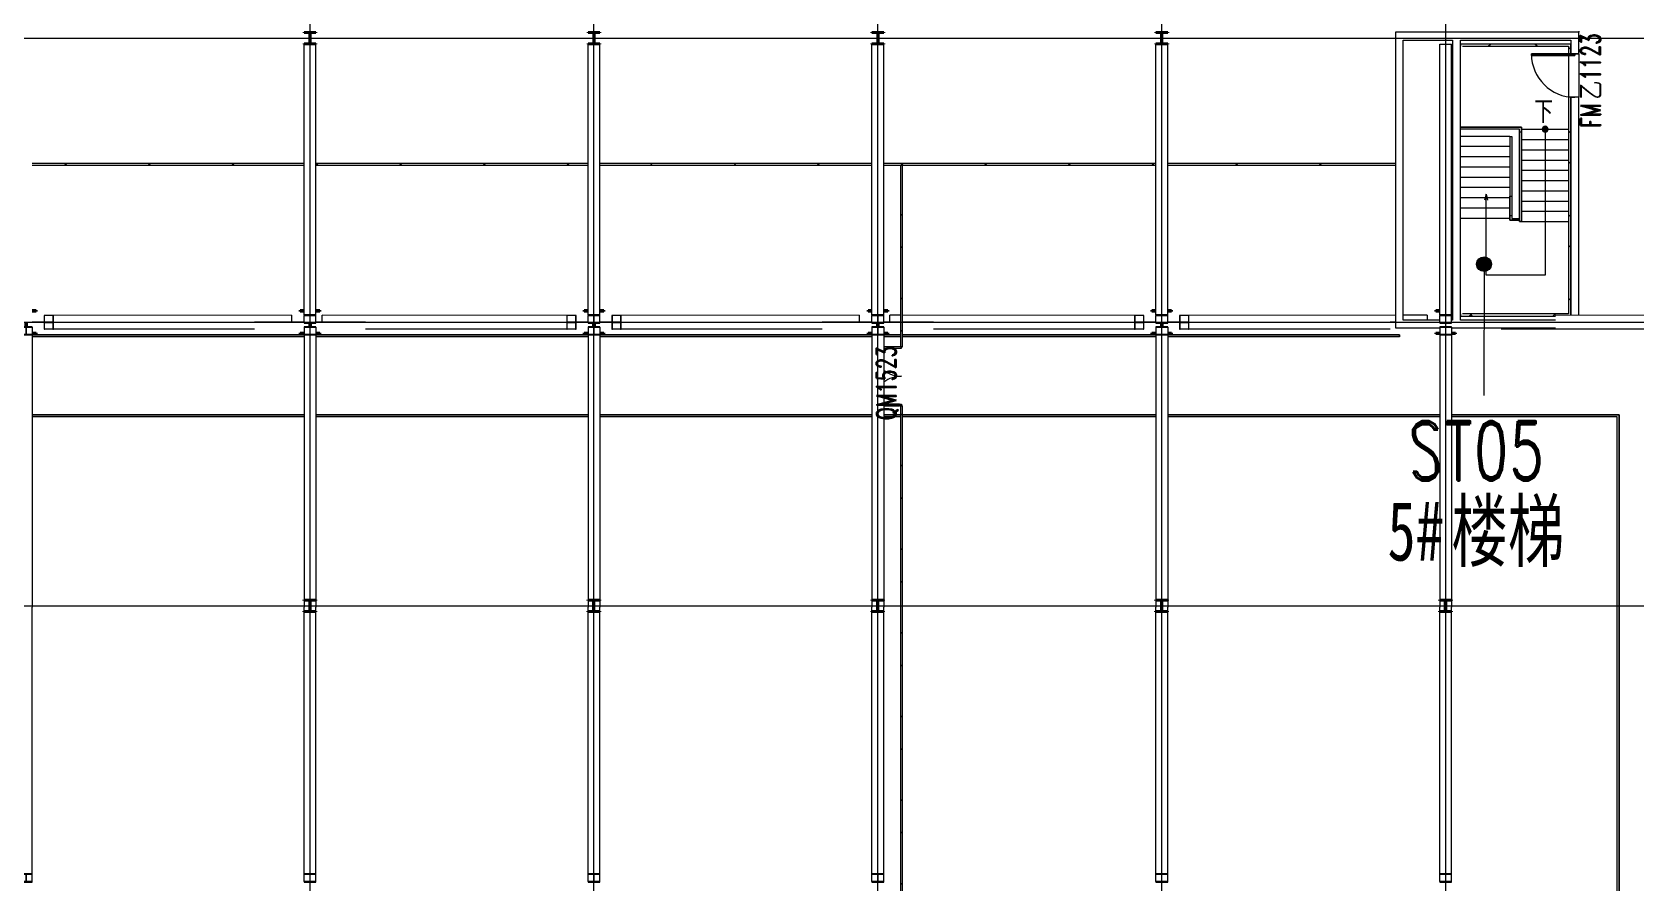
# Model space of a CAD drawing. Header units: millimetres. Extents: x -30000 to 430621, y -31706 to 192400.
# Drawn here: x 86550 to 127225, y 93773 to 115355 of the extents above; entities that cross this region are included whole.
import ezdxf

# ---------------------------------------------------------------- set-up
doc = ezdxf.new("R2010")
doc.units = ezdxf.units.MM
doc.linetypes.add('架空线', pattern=[3.97, 2.38, -1.59])
doc.linetypes.add('轴网线', pattern=[22.04, 18.38, -1.83, 0, -1.83])
doc.layers.get('0').update_dxf_attribs({"color": 8})
for name, color, linetype, lineweight in [('A-ANNO-NOTE', 8, 'Continuous', 5), ('A-AREA-IDEN', 8, 'Continuous', 9), ('A-DETL-GENF', 8, 'Continuous', 18), ('A-DOOR', 8, 'Continuous', 5), ('A-DOOR-IDEN', 8, 'Continuous', 9), ('A-DOOR-OPNG', 8, 'Continuous', 5), ('A-FLOR', 8, 'Continuous', 5), ('A-FLOR-HRAL', 8, 'Continuous', 5), ('A-WALL', 8, 'Continuous', 5), ('A-WALL-PATT', 8, 'Continuous', 9), ('S-BEAM', 8, 'Continuous', 5), ('S-COLS', 8, 'Continuous', 5), ('S-GRID', 8, 'Continuous', 9), ('S-STRS', 8, 'Continuous', 5)]:
    doc.layers.add(name, color=color, linetype=linetype, lineweight=lineweight)
doc.styles.add('RomanD', font='romand__.ttf', dxfattribs={"width": 0.7, "height": 1500})
doc.styles.add('RomanD_1', font='romand__.ttf', dxfattribs={"width": 0.7, "height": 500})
doc.styles.add('仿宋', font='simfang.ttf', dxfattribs={"width": 0.7, "height": 500})
doc.styles.add('仿宋_2', font='simfang.ttf', dxfattribs={"width": 0.7, "height": 1500})
doc.styles.add('微软雅黑', font='Microsoft YaHei.ttf', dxfattribs={"width": 0.7, "height": 500})
pattern_1 = [(45, (-4e-09, 0), (-1060.66, 1060.66), []), (135, (-4e-09, 0), (-1060.66, -1060.66), [])]

# ---------------------------------------------------------------- blocks, each defined once
blk = doc.blocks.new('钢_柱_热轧H - HW300X300-659262-LAY-4F-1_500-A')
at = {"layer": 'S-COLS', "lineweight": 15, "true_color": 0xdddddd}
h = blk.add_hatch(color=254, dxfattribs=at)
h.paths.add_polyline_path([(5, -122), (5, 122), (-5, 122), (-5, -122)], flags=0)
h.paths.add_polyline_path([(9, -131), (5, -122), (-5, -131), (5, -131)], flags=0)
h.paths.add_polyline_path([(-150, -150), (150, -150), (150, -135), (-150, -135), (-150, -150)], flags=0)
h.paths.add_polyline_path([(5, 122), (5, 131), (-5, 129)], flags=0)
h.paths.add_polyline_path([(9, 131), (18, 135), (150, 135), (150, 150), (-150, 150), (-150, 135), (5, 132)], flags=0)
at = {"layer": 'S-COLS', "color": 8, "lineweight": 35, "true_color": 0x777777}
for p, q in [((-150, 150), (150, 150)), ((-150, 135), (-150, 150)), ((-18, 135), (-150, 135)), ((-5, -122), (-5, 122)), ((5, 122), (5, -122)), ((150, 135), (18, 135)), ((150, 150), (150, 135)), ((-150, -135), (-18, -135)), ((-150, -150), (-150, -135)), ((150, -150), (-150, -150)), ((18, -135), (150, -135)), ((150, -135), (150, -150))]:
    blk.add_line(p, q, dxfattribs=at)
for centre, start, end in [((-18, 122), 360, 90), ((18, 122), 90, 180), ((-18, -122), 270, 360), ((18, -122), 180, 270)]:
    blk.add_arc(centre, 13, start, end, dxfattribs=at)
blk = doc.blocks.new('钢_柱_焊接H - H600X500X20X30-V21-LAY-4F-1_500-A')
at = {"layer": 'S-COLS', "lineweight": 15, "true_color": 0xdddddd}
h = blk.add_hatch(color=254, dxfattribs=at)
h.paths.add_polyline_path([(150, -300), (250, -300), (250, -270), (150, -270), (150, -288)], flags=0)
h.paths.add_polyline_path([(-150, -300), (-150, -270), (-250, -270), (-250, -300)], flags=0)
h.paths.add_polyline_path([(-10, -123), (10, -123), (5, -25), (-10, -25)], flags=0)
h.paths.add_polyline_path([(150, 270), (250, 270), (250, 300), (150, 300), (150, 288)], flags=0)
h.paths.add_polyline_path([(-150, 270), (-150, 300), (-250, 300), (-250, 270)], flags=0)
at = {"layer": 'S-COLS', "color": 8, "lineweight": 35, "true_color": 0x777777}
for p, q in [((-250, 300), (-150, 300)), ((-250, 270), (-250, 300)), ((-150, 270), (-250, 270)), ((150, 300), (250, 300)), ((250, 270), (150, 270)), ((250, 300), (250, 270)), ((-250, -270), (-150, -270)), ((-250, -300), (-250, -270)), ((-150, -300), (-250, -300)), ((-10, -123), (-10, -25)), ((10, -25), (10, -123)), ((150, -270), (250, -270)), ((250, -300), (150, -300)), ((250, -270), (250, -300))]:
    blk.add_line(p, q, dxfattribs=at)
blk = doc.blocks.new('钢_柱_焊接H - H600X500X20X30-V22-LAY-4F-1_500-A')
at = {"layer": 'S-COLS', "lineweight": 15, "true_color": 0xdddddd}
h = blk.add_hatch(color=254, dxfattribs=at)
h.paths.add_polyline_path([(150, -300), (250, -300), (250, -270), (150, -270), (150, -287)], flags=0)
h.paths.add_polyline_path([(-150, -300), (-150, -270), (-250, -270), (-250, -300)], flags=0)
h.paths.add_polyline_path([(-5, -123), (10, -123), (5, -25), (-10, -25), (-10, -123)], flags=0)
h.paths.add_polyline_path([(-150, 270), (-150, 300), (-250, 300), (-250, 270)], flags=0)
h.paths.add_polyline_path([(250, 270), (250, 300), (150, 300), (150, 270)], flags=0)
at = {"layer": 'S-COLS', "color": 8, "lineweight": 35, "true_color": 0x777777}
for p, q in [((-250, 300), (-150, 300)), ((-250, 270), (-250, 300)), ((-150, 270), (-250, 270)), ((150, 300), (250, 300)), ((250, 270), (150, 270)), ((250, 300), (250, 270)), ((-250, -270), (-150, -270)), ((-250, -300), (-250, -270)), ((-150, -300), (-250, -300)), ((-10, -123), (-10, -25)), ((10, -25), (10, -123)), ((150, -270), (250, -270)), ((250, -300), (150, -300)), ((250, -270), (250, -300))]:
    blk.add_line(p, q, dxfattribs=at)
blk = doc.blocks.new('钢_柱_焊接H - H600X500X20X30-V23-LAY-4F-1_500-A')
at = {"layer": 'S-COLS', "lineweight": 15, "true_color": 0xdddddd}
h = blk.add_hatch(color=254, dxfattribs=at)
h.paths.add_polyline_path([(150, -300), (250, -300), (250, -270), (150, -270), (150, -287)], flags=0)
h.paths.add_polyline_path([(-150, -300), (-150, -270), (-250, -270), (-250, -300)], flags=0)
h.paths.add_polyline_path([(5, -123), (10, -123), (5, -25), (-10, -25), (-5, -123)], flags=0)
h.paths.add_polyline_path([(250, 270), (250, 300), (150, 300), (150, 270)], flags=0)
h.paths.add_polyline_path([(-250, 270), (-150, 270), (-150, 300), (-250, 300)], flags=0)
at = {"layer": 'S-COLS', "color": 8, "lineweight": 35, "true_color": 0x777777}
for p, q in [((-250, 300), (-150, 300)), ((-250, 270), (-250, 300)), ((-150, 270), (-250, 270)), ((150, 300), (250, 300)), ((250, 270), (150, 270)), ((250, 300), (250, 270)), ((-250, -270), (-150, -270)), ((-250, -300), (-250, -270)), ((-150, -300), (-250, -300)), ((-10, -123), (-10, -25)), ((10, -25), (10, -123)), ((150, -270), (250, -270)), ((250, -300), (150, -300)), ((250, -270), (250, -300))]:
    blk.add_line(p, q, dxfattribs=at)
blk = doc.blocks.new('钢_柱_焊接H - H600X500X20X30-V24-LAY-4F-1_500-A')
at = {"layer": 'S-COLS', "lineweight": 15, "true_color": 0xdddddd}
h = blk.add_hatch(color=254, dxfattribs=at)
h.paths.add_polyline_path([(250, -300), (250, -270), (150, -270), (150, -300)], flags=0)
h.paths.add_polyline_path([(-150, -300), (-150, -270), (-250, -270), (-250, -300)], flags=0)
h.paths.add_polyline_path([(-10, -123), (10, -123), (5, -25), (-10, -25)], flags=0)
h.paths.add_polyline_path([(250, 270), (250, 300), (150, 300), (150, 270)], flags=0)
h.paths.add_polyline_path([(-250, 270), (-150, 270), (-150, 300), (-250, 300)], flags=0)
at = {"layer": 'S-COLS', "color": 8, "lineweight": 35, "true_color": 0x777777}
for p, q in [((-250, 300), (-150, 300)), ((-250, 270), (-250, 300)), ((-150, 270), (-250, 270)), ((150, 300), (250, 300)), ((250, 270), (150, 270)), ((250, 300), (250, 270)), ((-250, -270), (-150, -270)), ((-250, -300), (-250, -270)), ((-150, -300), (-250, -300)), ((-10, -123), (-10, -25)), ((10, -25), (10, -123)), ((150, -270), (250, -270)), ((250, -300), (150, -300)), ((250, -270), (250, -300))]:
    blk.add_line(p, q, dxfattribs=at)
blk = doc.blocks.new('钢_柱_焊接H - H600X500X20X30-V25-LAY-4F-1_500-A')
at = {"layer": 'S-COLS', "lineweight": 15, "true_color": 0xdddddd}
h = blk.add_hatch(color=254, dxfattribs=at)
h.paths.add_polyline_path([(250, -300), (250, -270), (150, -270), (150, -300)], flags=0)
h.paths.add_polyline_path([(-150, -300), (-150, -270), (-250, -270), (-250, -300)], flags=0)
h.paths.add_polyline_path([(10, -123), (5, -25), (-10, -25), (-5, -123), (5, -123)], flags=0)
h.paths.add_polyline_path([(-250, 270), (-150, 270), (-150, 300), (-250, 300)], flags=0)
h.paths.add_polyline_path([(150, 270), (250, 270), (250, 300), (150, 300), (150, 288)], flags=0)
at = {"layer": 'S-COLS', "color": 8, "lineweight": 35, "true_color": 0x777777}
for p, q in [((-250, 300), (-150, 300)), ((-250, 270), (-250, 300)), ((-150, 270), (-250, 270)), ((150, 300), (250, 300)), ((250, 270), (150, 270)), ((250, 300), (250, 270)), ((-250, -270), (-150, -270)), ((-250, -300), (-250, -270)), ((-150, -300), (-250, -300)), ((-10, -123), (-10, -25)), ((10, -25), (10, -123)), ((150, -270), (250, -270)), ((250, -300), (150, -300)), ((250, -270), (250, -300))]:
    blk.add_line(p, q, dxfattribs=at)
blk = doc.blocks.new('钢_柱_焊接H - H600X500X20X30-V26-LAY-4F-1_500-A')
at = {"layer": 'S-COLS', "lineweight": 15, "true_color": 0xdddddd}
h = blk.add_hatch(color=254, dxfattribs=at)
h.paths.add_polyline_path([(250, -300), (250, -270), (150, -270), (150, -300), (175, -300)], flags=0)
h.paths.add_polyline_path([(-150, -300), (-150, -270), (-250, -270), (-250, -300)], flags=0)
h.paths.add_polyline_path([(-150, 270), (-150, 300), (-250, 300), (-250, 270)], flags=0)
h.paths.add_polyline_path([(150, 270), (175, 270), (175, 300), (150, 300), (150, 287)], flags=0)
at = {"layer": 'S-COLS', "color": 8, "lineweight": 35, "true_color": 0x777777}
for p, q in [((-250, 300), (-150, 300)), ((-250, 270), (-250, 300)), ((-150, 270), (-250, 270)), ((150, 300), (175, 300)), ((175, 270), (150, 270)), ((-250, -270), (-150, -270)), ((-250, -300), (-250, -270)), ((-150, -300), (-250, -300)), ((150, -270), (250, -270)), ((250, -300), (150, -300)), ((250, -270), (250, -300))]:
    blk.add_line(p, q, dxfattribs=at)
blk = doc.blocks.new('钢_柱_热轧H - HW300X300-659271-LAY-4F-1_500-A')
at = {"layer": 'S-COLS', "lineweight": 15, "true_color": 0xdddddd}
h = blk.add_hatch(color=254, dxfattribs=at)
h.paths.add_polyline_path([(5, -122), (5, 122), (-5, 122), (-5, -122)], flags=0)
h.paths.add_polyline_path([(9, -131), (5, -122), (-5, -131), (5, -131)], flags=0)
h.paths.add_polyline_path([(-150, -150), (150, -150), (150, -135), (-150, -135)], flags=0)
h.paths.add_polyline_path([(5, 122), (5, 131), (-5, 129)], flags=0)
h.paths.add_polyline_path([(9, 131), (18, 135), (150, 135), (150, 150), (-150, 150), (-145, 135), (5, 132)], flags=0)
at = {"layer": 'S-COLS', "color": 8, "lineweight": 35, "true_color": 0x777777}
for p, q in [((-150, 150), (150, 150)), ((-150, 135), (-150, 150)), ((-18, 135), (-150, 135)), ((-5, -122), (-5, 122)), ((5, 122), (5, -122)), ((150, 135), (18, 135)), ((150, 150), (150, 135)), ((-150, -135), (-18, -135)), ((-150, -150), (-150, -135)), ((150, -150), (-150, -150)), ((18, -135), (150, -135)), ((150, -135), (150, -150))]:
    blk.add_line(p, q, dxfattribs=at)
for centre, start, end in [((-18, 122), 360, 90), ((18, 122), 90, 180), ((-18, -122), 270, 360), ((18, -122), 180, 270)]:
    blk.add_arc(centre, 13, start, end, dxfattribs=at)
blk = doc.blocks.new('钢_梁_焊接H - H300X300X10X15-V143-LAY-4F-1_500-A')
at = {"layer": 'S-BEAM', "color": 8, "lineweight": 15, "true_color": 0x777777}
for p, q in [((36150, 107877), (35850, 107877)), ((35850, 107877), (35850, 107867)), ((35850, 107867), (35995, 107867)), ((35850, 107867), (35850, 107683)), ((35995, 107867), (35995, 107683)), ((36005, 107683), (36005, 107867)), ((36005, 107867), (36150, 107867)), ((36150, 107867), (36150, 107877)), ((36150, 107867), (36150, 107683)), ((35995, 107683), (35850, 107683)), ((35850, 107683), (35850, 107673)), ((35850, 107673), (36150, 107673)), ((35850, 107673), (35850, 100949)), ((36150, 107683), (36005, 107683)), ((36150, 107673), (36150, 107683)), ((36150, 107673), (36150, 100770)), ((35850, 100935), (35850, 100770))]:
    blk.add_line(p, q, dxfattribs=at)
blk = doc.blocks.new('钢_梁_焊接H - H300X300X10X15-V144-LAY-4F-1_500-A')
at = {"layer": 'S-BEAM', "color": 8, "lineweight": 15, "true_color": 0x777777}
for p, q in [((35850, 100665), (35850, 100770)), ((35850, 94007), (35850, 100651)), ((36150, 94007), (36150, 100770)), ((36150, 94007), (35850, 94007)), ((35850, 94007), (35850, 93997)), ((35850, 93997), (35995, 93997)), ((35850, 93807), (35850, 93997)), ((35995, 93997), (35995, 93807)), ((36005, 93807), (36005, 93997)), ((36005, 93997), (36150, 93997)), ((36150, 93997), (36150, 94007)), ((36150, 93807), (36150, 93997)), ((35995, 93807), (35850, 93807)), ((35850, 93807), (35850, 93796)), ((35850, 93796), (36150, 93796)), ((36150, 93807), (36005, 93807)), ((36150, 93796), (36150, 93807))]:
    blk.add_line(p, q, dxfattribs=at)
blk = doc.blocks.new('钢_梁_焊接H - H300X300X10X15-658897-LAY-4F-1_500-A')
at = {"layer": 'S-BEAM', "color": 8, "lineweight": 15, "true_color": 0x777777}
for p, q in [((14250, 115049), (14550, 115049)), ((14250, 108179), (14250, 115049)), ((14550, 108179), (14550, 115049)), ((14550, 108179), (14250, 108179)), ((14250, 108179), (14250, 108169)), ((14250, 108169), (14395, 108169)), ((14250, 107986), (14250, 108169)), ((14395, 107986), (14250, 107986)), ((14250, 107986), (14250, 107975)), ((14250, 107975), (14550, 107975)), ((14395, 108169), (14395, 107986)), ((14405, 107986), (14405, 108169)), ((14405, 108169), (14550, 108169)), ((14550, 107986), (14405, 107986)), ((14550, 108169), (14550, 108179)), ((14550, 107986), (14550, 108169)), ((14550, 107975), (14550, 107986))]:
    blk.add_line(p, q, dxfattribs=at)
blk = doc.blocks.new('钢_梁_焊接H - H300X300X10X15-V186-LAY-4F-1_500-A')
at = {"layer": 'S-BEAM', "color": 8, "lineweight": 15, "true_color": 0x777777}
for p, q in [((93750, 107877), (93450, 107877)), ((93450, 107877), (93450, 107867)), ((93450, 107867), (93595, 107867)), ((93450, 107867), (93450, 107683)), ((93595, 107867), (93595, 107683)), ((93605, 107683), (93605, 107867)), ((93605, 107867), (93750, 107867)), ((93750, 107867), (93750, 107877)), ((93750, 107867), (93750, 107683)), ((93595, 107683), (93450, 107683)), ((93450, 107683), (93450, 107673)), ((93450, 107673), (93750, 107673)), ((93450, 107673), (93450, 100949)), ((93750, 107683), (93605, 107683)), ((93750, 107673), (93750, 107683)), ((93750, 107673), (93750, 100770)), ((93450, 100935), (93450, 100770))]:
    blk.add_line(p, q, dxfattribs=at)
blk = doc.blocks.new('钢_梁_焊接H - H300X300X10X15-V187-LAY-4F-1_500-A')
at = {"layer": 'S-BEAM', "color": 8, "lineweight": 15, "true_color": 0x777777}
for p, q in [((93450, 100665), (93450, 100770)), ((93450, 94007), (93450, 100651)), ((93750, 94007), (93750, 100770)), ((93750, 94007), (93450, 94007)), ((93450, 94007), (93450, 93997)), ((93450, 93997), (93595, 93997)), ((93450, 93807), (93450, 93997)), ((93595, 93997), (93595, 93807)), ((93605, 93807), (93605, 93997)), ((93605, 93997), (93750, 93997)), ((93750, 93997), (93750, 94007)), ((93750, 93807), (93750, 93997)), ((93595, 93807), (93450, 93807)), ((93450, 93807), (93450, 93796)), ((93450, 93796), (93750, 93796)), ((93750, 93807), (93605, 93807)), ((93750, 93796), (93750, 93807))]:
    blk.add_line(p, q, dxfattribs=at)
blk = doc.blocks.new('钢_梁_焊接H - H300X300X10X15-V195-LAY-4F-1_500-A')
at = {"layer": 'S-BEAM', "color": 8, "lineweight": 15, "true_color": 0x777777}
for p, q in [((100950, 107877), (100650, 107877)), ((100650, 107877), (100650, 107867)), ((100650, 107867), (100795, 107867)), ((100650, 107867), (100650, 107683)), ((100795, 107867), (100795, 107683)), ((100805, 107683), (100805, 107867)), ((100805, 107867), (100950, 107867)), ((100950, 107867), (100950, 107877)), ((100950, 107867), (100950, 107683)), ((100795, 107683), (100650, 107683)), ((100650, 107683), (100650, 107673)), ((100650, 107673), (100950, 107673)), ((100650, 107673), (100650, 100949)), ((100950, 107683), (100805, 107683)), ((100950, 107673), (100950, 107683)), ((100950, 107673), (100950, 100770)), ((100650, 100935), (100650, 100770))]:
    blk.add_line(p, q, dxfattribs=at)
blk = doc.blocks.new('钢_梁_焊接H - H300X300X10X15-V196-LAY-4F-1_500-A')
at = {"layer": 'S-BEAM', "color": 8, "lineweight": 15, "true_color": 0x777777}
for p, q in [((100650, 100665), (100650, 100770)), ((100650, 94007), (100650, 100651)), ((100950, 94007), (100950, 100770)), ((100950, 94007), (100650, 94007)), ((100650, 94007), (100650, 93997)), ((100650, 93997), (100795, 93997)), ((100650, 93807), (100650, 93997)), ((100795, 93997), (100795, 93807)), ((100805, 93807), (100805, 93997)), ((100805, 93997), (100950, 93997)), ((100950, 93997), (100950, 94007)), ((100950, 93807), (100950, 93997)), ((100795, 93807), (100650, 93807)), ((100650, 93807), (100650, 93796)), ((100650, 93796), (100950, 93796)), ((100950, 93807), (100805, 93807)), ((100950, 93796), (100950, 93807))]:
    blk.add_line(p, q, dxfattribs=at)
blk = doc.blocks.new('钢_梁_焊接H - H300X300X10X15-V204-LAY-4F-1_500-A')
at = {"layer": 'S-BEAM', "color": 8, "lineweight": 15, "true_color": 0x777777}
for p, q in [((108150, 107877), (107850, 107877)), ((107850, 107877), (107850, 107867)), ((107850, 107867), (107995, 107867)), ((107850, 107867), (107850, 107683)), ((107995, 107867), (107995, 107683)), ((108005, 107683), (108005, 107867)), ((108005, 107867), (108150, 107867)), ((108150, 107867), (108150, 107877)), ((108150, 107867), (108150, 107683)), ((107995, 107683), (107850, 107683)), ((107850, 107683), (107850, 107673)), ((107850, 107673), (108150, 107673)), ((107850, 107673), (107850, 100949)), ((108150, 107683), (108005, 107683)), ((108150, 107673), (108150, 107683)), ((108150, 107673), (108150, 100770)), ((107850, 100935), (107850, 100770))]:
    blk.add_line(p, q, dxfattribs=at)
blk = doc.blocks.new('钢_梁_焊接H - H300X300X10X15-V205-LAY-4F-1_500-A')
at = {"layer": 'S-BEAM', "color": 8, "lineweight": 15, "true_color": 0x777777}
for p, q in [((107850, 100665), (107850, 100770)), ((107850, 94007), (107850, 100651)), ((108150, 94007), (108150, 100770)), ((108150, 94007), (107850, 94007)), ((107850, 94007), (107850, 93997)), ((107850, 93997), (107995, 93997)), ((107850, 93807), (107850, 93997)), ((107995, 93997), (107995, 93807)), ((108005, 93807), (108005, 93997)), ((108005, 93997), (108150, 93997)), ((108150, 93997), (108150, 94007)), ((108150, 93807), (108150, 93997)), ((107995, 93807), (107850, 93807)), ((107850, 93807), (107850, 93796)), ((107850, 93796), (108150, 93796)), ((108150, 93807), (108005, 93807)), ((108150, 93796), (108150, 93807))]:
    blk.add_line(p, q, dxfattribs=at)
blk = doc.blocks.new('钢_梁_焊接H - H300X300X10X15-V213-LAY-4F-1_500-A')
at = {"layer": 'S-BEAM', "color": 8, "lineweight": 15, "true_color": 0x777777}
for p, q in [((115350, 107877), (115050, 107877)), ((115050, 107877), (115050, 107867)), ((115050, 107867), (115195, 107867)), ((115050, 107867), (115050, 107683)), ((115195, 107867), (115195, 107683)), ((115205, 107683), (115205, 107867)), ((115205, 107867), (115350, 107867)), ((115350, 107867), (115350, 107877)), ((115350, 107867), (115350, 107683)), ((115195, 107683), (115050, 107683)), ((115050, 107683), (115050, 107673)), ((115050, 107673), (115350, 107673)), ((115050, 107673), (115050, 100949)), ((115350, 107683), (115205, 107683)), ((115350, 107673), (115350, 107683)), ((115350, 107673), (115350, 100770)), ((115050, 100935), (115050, 100770))]:
    blk.add_line(p, q, dxfattribs=at)
blk = doc.blocks.new('钢_梁_焊接H - H300X300X10X15-V214-LAY-4F-1_500-A')
at = {"layer": 'S-BEAM', "color": 8, "lineweight": 15, "true_color": 0x777777}
for p, q in [((115050, 100665), (115050, 100770)), ((115050, 94007), (115050, 100651)), ((115350, 94007), (115350, 100770)), ((115350, 94007), (115050, 94007)), ((115050, 94007), (115050, 93997)), ((115050, 93997), (115195, 93997)), ((115050, 93807), (115050, 93997)), ((115195, 93997), (115195, 93807)), ((115205, 93807), (115205, 93997)), ((115205, 93997), (115350, 93997)), ((115350, 93997), (115350, 94007)), ((115350, 93807), (115350, 93997)), ((115195, 93807), (115050, 93807)), ((115050, 93807), (115050, 93796)), ((115050, 93796), (115350, 93796)), ((115350, 93807), (115205, 93807)), ((115350, 93796), (115350, 93807))]:
    blk.add_line(p, q, dxfattribs=at)
blk = doc.blocks.new('钢_梁_焊接H - H300X300X10X15-V222-LAY-4F-1_500-A')
at = {"layer": 'S-BEAM', "color": 8, "lineweight": 15, "true_color": 0x777777}
for p, q in [((122550, 107877), (122250, 107877)), ((122250, 107877), (122250, 107867)), ((122250, 107867), (122395, 107867)), ((122250, 107867), (122250, 107683)), ((122395, 107867), (122395, 107683)), ((122405, 107683), (122405, 107867)), ((122405, 107867), (122550, 107867)), ((122550, 107867), (122550, 107877)), ((122550, 107867), (122550, 107683)), ((122395, 107683), (122250, 107683)), ((122250, 107683), (122250, 107673)), ((122250, 107673), (122550, 107673)), ((122250, 107673), (122250, 100949)), ((122550, 107683), (122405, 107683)), ((122550, 107673), (122550, 107683)), ((122550, 107673), (122550, 100770)), ((122250, 100935), (122250, 100770))]:
    blk.add_line(p, q, dxfattribs=at)
blk = doc.blocks.new('钢_梁_焊接H - H300X300X10X15-V223-LAY-4F-1_500-A')
at = {"layer": 'S-BEAM', "color": 8, "lineweight": 15, "true_color": 0x777777}
for p, q in [((122250, 100665), (122250, 100770)), ((122250, 94007), (122250, 100651)), ((122550, 94007), (122550, 100770)), ((122550, 94007), (122250, 94007)), ((122250, 94007), (122250, 93997)), ((122250, 93997), (122395, 93997)), ((122250, 93807), (122250, 93997)), ((122395, 93997), (122395, 93807)), ((122405, 93807), (122405, 93997)), ((122405, 93997), (122550, 93997)), ((122550, 93997), (122550, 94007)), ((122550, 93807), (122550, 93997)), ((122395, 93807), (122250, 93807)), ((122250, 93807), (122250, 93796)), ((122250, 93796), (122550, 93796)), ((122550, 93807), (122405, 93807)), ((122550, 93796), (122550, 93807))]:
    blk.add_line(p, q, dxfattribs=at)
blk = doc.blocks.new('钢_梁_热轧H - HW350X350-659149-LAY-4F-1_500-A')
at = {"layer": 'S-BEAM', "color": 8, "lineweight": 15, "true_color": 0x777777}
for p, q in [((86866, 108166), (86853, 108166)), ((86853, 108166), (86853, 107816)), ((86853, 107816), (86866, 107816)), ((87077, 108167), (86866, 108166)), ((86866, 108010), (86866, 108166)), ((86866, 107816), (86866, 107972)), ((87077, 107817), (86866, 107816)), ((87068, 107998), (86875, 107997)), ((86875, 107985), (87068, 107986)), ((87090, 108167), (87077, 108167)), ((87077, 108167), (87077, 108011)), ((87077, 107973), (87077, 107817)), ((87077, 107817), (87090, 107817)), ((93128, 108174), (87090, 108167)), ((87090, 107817), (87090, 108167)), ((92191, 107823), (87090, 107817)), ((93128, 108174), (93128, 108000))]:
    blk.add_line(p, q, dxfattribs=at)
for centre, start_param, end_param in [((86875, 108010), 1.570796, 3.141593), ((86875, 107972), 0, 1.570796), ((87068, 108011), 3.141593, 4.712389), ((87068, 107973), 4.712389, 6.283185)]:
    blk.add_ellipse(centre, major_axis=(0, 13), ratio=0.677285, start_param=start_param, end_param=end_param, dxfattribs=at)
blk = doc.blocks.new('钢_梁_热轧H - HW350X350-659141-LAY-4F-1_500-A')
at = {"layer": 'S-BEAM', "color": 8, "lineweight": 15, "true_color": 0x777777}
for p, q in [((21903, 108000), (21903, 108175)), ((28110, 108167), (21903, 108175)), ((28110, 107817), (23009, 107823)), ((28123, 108167), (28110, 108167)), ((28110, 108167), (28110, 107817)), ((28110, 107817), (28123, 107817)), ((28123, 108011), (28123, 108167)), ((28334, 108166), (28123, 108167)), ((28123, 107817), (28123, 107973)), ((28334, 107816), (28123, 107817)), ((28325, 107997), (28132, 107998)), ((28132, 107986), (28325, 107985)), ((28347, 108166), (28334, 108166)), ((28334, 108166), (28334, 108010)), ((28334, 107972), (28334, 107816)), ((28334, 107816), (28347, 107816)), ((28347, 107816), (28347, 108166))]:
    blk.add_line(p, q, dxfattribs=at)
for centre, start_param, end_param in [((28132, 108011), 1.570796, 3.141593), ((28132, 107973), 0, 1.570796), ((28325, 108010), 3.141593, 4.712389), ((28325, 107972), 4.712389, 6.283185)]:
    blk.add_ellipse(centre, major_axis=(0, 13), ratio=0.677285, start_param=start_param, end_param=end_param, dxfattribs=at)
blk = doc.blocks.new('钢_梁_热轧H - HW350X350-659150-LAY-4F-1_500-A')
at = {"layer": 'S-BEAM', "color": 8, "lineweight": 15, "true_color": 0x777777}
for p, q in [((101266, 108166), (101253, 108166)), ((101253, 108166), (101253, 107816)), ((101253, 107816), (101266, 107816)), ((101477, 108167), (101266, 108166)), ((101266, 108010), (101266, 108166)), ((101266, 107816), (101266, 107972)), ((101477, 107817), (101266, 107816)), ((101468, 107998), (101275, 107997)), ((101275, 107985), (101468, 107986)), ((101490, 108167), (101477, 108167)), ((101477, 108167), (101477, 108011)), ((101477, 107973), (101477, 107817)), ((101477, 107817), (101490, 107817)), ((107528, 108174), (101490, 108167)), ((101490, 107817), (101490, 108167)), ((106591, 107823), (101490, 107817)), ((107528, 108174), (107528, 108000))]:
    blk.add_line(p, q, dxfattribs=at)
for centre, start_param, end_param in [((101275, 108010), 1.570796, 3.141593), ((101275, 107972), 0, 1.570796), ((101468, 108011), 3.141593, 4.712389), ((101468, 107973), 4.712389, 6.283185)]:
    blk.add_ellipse(centre, major_axis=(0, 13), ratio=0.677285, start_param=start_param, end_param=end_param, dxfattribs=at)
blk = doc.blocks.new('钢_梁_热轧H - HW350X350-659151-LAY-4F-1_500-A')
at = {"layer": 'S-BEAM', "color": 8, "lineweight": 15, "true_color": 0x777777}
for p, q in [((108303, 108000), (108303, 108175)), ((108575, 108174), (108303, 108175)), ((114510, 108167), (108625, 108174)), ((114510, 107817), (109409, 107823)), ((114523, 108167), (114510, 108167)), ((114510, 108167), (114510, 107817)), ((114510, 107817), (114523, 107817)), ((114523, 108011), (114523, 108167)), ((114734, 108166), (114523, 108167)), ((114523, 107817), (114523, 107973)), ((114734, 107816), (114523, 107817)), ((114725, 107997), (114532, 107998)), ((114532, 107986), (114725, 107985)), ((114747, 108166), (114734, 108166)), ((114734, 108166), (114734, 108010)), ((114734, 107972), (114734, 107816)), ((114734, 107816), (114747, 107816)), ((114747, 107816), (114747, 108166))]:
    blk.add_line(p, q, dxfattribs=at)
for centre, start_param, end_param in [((114532, 108011), 1.570796, 3.141593), ((114532, 107973), 0, 1.570796), ((114725, 108010), 3.141593, 4.712389), ((114725, 107972), 4.712389, 6.283185)]:
    blk.add_ellipse(centre, major_axis=(0, 13), ratio=0.677285, start_param=start_param, end_param=end_param, dxfattribs=at)
blk = doc.blocks.new('钢_梁_热轧H - HW350X350-659152-LAY-4F-1_500-A')
at = {"layer": 'S-BEAM', "color": 8, "lineweight": 15, "true_color": 0x777777}
for p, q in [((115666, 108166), (115653, 108166)), ((115653, 108166), (115653, 107816)), ((115653, 107816), (115666, 107816)), ((115877, 108167), (115666, 108166)), ((115666, 108010), (115666, 108166)), ((115666, 107816), (115666, 107972)), ((115877, 107817), (115666, 107816)), ((115868, 107998), (115675, 107997)), ((115675, 107985), (115868, 107986)), ((115890, 108167), (115877, 108167)), ((115877, 108167), (115877, 108011)), ((115877, 107973), (115877, 107817)), ((115877, 107817), (115890, 107817)), ((121125, 108173), (115890, 108167)), ((115890, 107817), (115890, 108167)), ((120991, 107823), (115890, 107817)), ((121928, 108174), (121325, 108174)), ((121928, 108174), (121928, 108050))]:
    blk.add_line(p, q, dxfattribs=at)
for centre, start_param, end_param in [((115675, 108010), 1.570796, 3.141593), ((115675, 107972), 0, 1.570796), ((115868, 108011), 3.141593, 4.712389), ((115868, 107973), 4.712389, 6.283185)]:
    blk.add_ellipse(centre, major_axis=(0, 13), ratio=0.677285, start_param=start_param, end_param=end_param, dxfattribs=at)
blk = doc.blocks.new('钢_梁_热轧H - HW350X350-659153-LAY-4F-1_500-A')
at = {"layer": 'S-BEAM', "color": 8, "lineweight": 15, "true_color": 0x777777}
for p, q in [((128910, 107817), (123809, 107823)), ((128910, 108167), (125183, 108171)), ((128923, 108167), (128910, 108167)), ((128910, 108167), (128910, 107817)), ((128910, 107817), (128923, 107817)), ((128923, 108011), (128923, 108167)), ((129134, 108166), (128923, 108167)), ((128923, 107817), (128923, 107973)), ((129134, 107816), (128923, 107817)), ((129125, 107997), (128932, 107998)), ((128932, 107986), (129125, 107985)), ((129147, 108166), (129134, 108166)), ((129134, 108166), (129134, 108010)), ((129134, 107972), (129134, 107816)), ((129134, 107816), (129147, 107816)), ((129147, 107816), (129147, 108166))]:
    blk.add_line(p, q, dxfattribs=at)
for centre, start_param, end_param in [((128932, 108011), 1.570796, 3.141593), ((128932, 107973), 0, 1.570796), ((129125, 108010), 3.141593, 4.712389), ((129125, 107972), 4.712389, 6.283185)]:
    blk.add_ellipse(centre, major_axis=(0, 13), ratio=0.677285, start_param=start_param, end_param=end_param, dxfattribs=at)
blk = doc.blocks.new('X-ST-F3-04-C-002_HLP2_rvt-1-LAY-4F-1_500-A')
at = {"color": 8, "lineweight": 15, "true_color": 0x777777}
for name, p in [('钢_柱_热轧H - HW300X300-659262-LAY-4F-1_500-A', (93600, 115200)), ('钢_柱_热轧H - HW300X300-659262-LAY-4F-1_500-A', (100800, 115200)), ('钢_柱_热轧H - HW300X300-659262-LAY-4F-1_500-A', (108000, 115200)), ('钢_柱_热轧H - HW300X300-659262-LAY-4F-1_500-A', (115200, 115200)), ('钢_梁_焊接H - H300X300X10X15-658897-LAY-4F-1_500-A', (79200, 0)), ('钢_梁_焊接H - H300X300X10X15-658897-LAY-4F-1_500-A', (86400, 0)), ('钢_梁_焊接H - H300X300X10X15-658897-LAY-4F-1_500-A', (93600, 0)), ('钢_梁_焊接H - H300X300X10X15-658897-LAY-4F-1_500-A', (108000, 0)), ('钢_柱_焊接H - H600X500X20X30-V21-LAY-4F-1_500-A', (86400, 108000)), ('钢_柱_焊接H - H600X500X20X30-V22-LAY-4F-1_500-A', (93600, 108000)), ('钢_柱_焊接H - H600X500X20X30-V23-LAY-4F-1_500-A', (100800, 108000)), ('钢_柱_焊接H - H600X500X20X30-V24-LAY-4F-1_500-A', (108000, 108000)), ('钢_柱_焊接H - H600X500X20X30-V25-LAY-4F-1_500-A', (115200, 108000)), ('钢_柱_焊接H - H600X500X20X30-V26-LAY-4F-1_500-A', (122400, 108000)), ('钢_梁_焊接H - H300X300X10X15-V143-LAY-4F-1_500-A', (50400, 0)), ('钢_梁_热轧H - HW350X350-659149-LAY-4F-1_500-A', (0, 0)), ('钢_梁_焊接H - H300X300X10X15-V186-LAY-4F-1_500-A', (0, 0)), ('钢_梁_热轧H - HW350X350-659141-LAY-4F-1_500-A', (72000, 0)), ('钢_梁_焊接H - H300X300X10X15-V195-LAY-4F-1_500-A', (0, 0)), ('钢_梁_热轧H - HW350X350-659150-LAY-4F-1_500-A', (0, 0)), ('钢_梁_焊接H - H300X300X10X15-V204-LAY-4F-1_500-A', (0, 0)), ('钢_梁_热轧H - HW350X350-659151-LAY-4F-1_500-A', (0, 0)), ('钢_梁_焊接H - H300X300X10X15-V213-LAY-4F-1_500-A', (0, 0)), ('钢_梁_热轧H - HW350X350-659152-LAY-4F-1_500-A', (0, 0)), ('钢_梁_焊接H - H300X300X10X15-V222-LAY-4F-1_500-A', (0, 0)), ('钢_梁_热轧H - HW350X350-659153-LAY-4F-1_500-A', (0, 0)), ('钢_柱_热轧H - HW300X300-659271-LAY-4F-1_500-A', (93595, 100800)), ('钢_柱_热轧H - HW300X300-659271-LAY-4F-1_500-A', (100795, 100800)), ('钢_柱_热轧H - HW300X300-659271-LAY-4F-1_500-A', (107995, 100800)), ('钢_柱_热轧H - HW300X300-659271-LAY-4F-1_500-A', (115195, 100800)), ('钢_柱_热轧H - HW300X300-659271-LAY-4F-1_500-A', (122395, 100800)), ('钢_梁_焊接H - H300X300X10X15-V144-LAY-4F-1_500-A', (50400, 0)), ('钢_梁_焊接H - H300X300X10X15-V187-LAY-4F-1_500-A', (0, 0)), ('钢_梁_焊接H - H300X300X10X15-V196-LAY-4F-1_500-A', (0, 0)), ('钢_梁_焊接H - H300X300X10X15-V205-LAY-4F-1_500-A', (0, 0)), ('钢_梁_焊接H - H300X300X10X15-V214-LAY-4F-1_500-A', (0, 0)), ('钢_梁_焊接H - H300X300X10X15-V223-LAY-4F-1_500-A', (0, 0))]:
    blk.add_blockref(name, p, dxfattribs=at)
at = {"color": 8, "lineweight": 15, "true_color": 0x777777, "rotation": 3.194528470130199e-06}
blk.add_blockref('钢_梁_焊接H - H300X300X10X15-658897-LAY-4F-1_500-A', (100800, 0), dxfattribs=at)
blk = doc.blocks.new('栏杆扶手 - 栏杆扶手-1754347-LAY-4F-1_500-A')
at = {"layer": 'A-FLOR-HRAL', "lineweight": 15}
for p, q in [((124025, 112710), (124075, 112710)), ((124025, 112710), (124025, 111195)), ((124075, 112710), (124075, 111195))]:
    blk.add_line(p, q, dxfattribs=at)
blk = doc.blocks.new('顶部扶栏类型 - 顶部扶栏_内部_-1754357-LAY-4F-1_500-A')
at = {"layer": 'A-FLOR-HRAL', "lineweight": 15}
for p, q in [((124025, 111195), (124075, 111195)), ((124025, 110705), (124025, 111195)), ((124075, 111195), (124075, 110705)), ((124025, 110705), (124075, 110705)), ((124025, 110580), (124025, 110705)), ((124075, 110705), (124075, 110630)), ((124150, 110580), (124025, 110580)), ((124075, 110630), (124150, 110630)), ((124150, 110630), (124275, 110630)), ((124275, 110580), (124150, 110580))]:
    blk.add_line(p, q, dxfattribs=at)
blk = doc.blocks.new('顶部扶栏类型 - 顶部扶栏_内部_-V403-LAY-4F-1_500-A')
at = {"layer": 'A-FLOR-HRAL', "lineweight": 15}
for p, q in [((124025, 111195), (124025, 110705)), ((124075, 111195), (124075, 110705)), ((124025, 110705), (124025, 110580)), ((124075, 110705), (124075, 110630)), ((124025, 110580), (124275, 110580)), ((124075, 110630), (124275, 110630))]:
    blk.add_line(p, q, dxfattribs=at)
blk = doc.blocks.new('顶部扶栏类型 - 顶部扶栏_内部_-1754608-LAY-4F-1_500-A')
at = {"layer": 'A-FLOR-HRAL', "lineweight": 15}
for p, q in [((122775, 112940), (124200, 112940)), ((124200, 112890), (122775, 112890)), ((124200, 112940), (124325, 112940)), ((124275, 112890), (124200, 112890)), ((124275, 112815), (124275, 112890)), ((124275, 110550), (124275, 112815)), ((124325, 112815), (124275, 112815)), ((124325, 112940), (124325, 112815)), ((124325, 112815), (124325, 110550)), ((124325, 110550), (124275, 110550))]:
    blk.add_line(p, q, dxfattribs=at)
blk = doc.blocks.new('顶部扶栏类型 - 顶部扶栏_内部_-V404-LAY-4F-1_500-A')
at = {"layer": 'A-FLOR-HRAL', "lineweight": 15}
for p, q in [((124325, 112940), (122775, 112940)), ((124275, 112890), (122775, 112890)), ((124275, 112815), (124275, 112890)), ((124275, 110550), (124275, 112815)), ((124325, 112815), (124325, 112940)), ((124325, 110550), (124325, 112815)), ((124275, 110550), (124325, 110550))]:
    blk.add_line(p, q, dxfattribs=at)
blk = doc.blocks.new('下楼梯路径-C - 顺砌剖面-1882489-LAY-4F-1_500-A')
at = {"layer": 'A-DETL-GENF', "true_color": 0x808080}
blk.add_hatch(color=8, dxfattribs=at).paths.add_polyline_path([(613, -1180), (621, -1198), (648, -1226), (686, -1236), (723, -1226), (751, -1198), (761, -1161), (751, -1123), (736, -1106), (705, -1088), (676, -1088), (648, -1096), (621, -1123), (613, -1142)], flags=0)
at = {"layer": 'A-DETL-GENF'}
for p, q in [((-3014, -1161), (-3014, 339)), ((-3014, 339), (-964, 339)), ((-964, 339), (-1109, 378)), ((-964, 339), (-1109, 300)), ((613, -1161), (-3014, -1161)), ((686, -1161), (613, -1161))]:
    blk.add_line(p, q, dxfattribs=at)
for start, end in [(360, 180), (180, 360)]:
    blk.add_arc((686, -1161), 75, start, end, dxfattribs=at)
blk = doc.blocks.new('AR-F3-00-STA-001_HLP2_rvt-1-LAY-4F-1_500-A')
at = {"layer": 'S-STRS', "lineweight": 15}
for p, q in [((124025, 112710), (122775, 112710)), ((124325, 112890), (124850, 112890)), ((124855, 112890), (124980, 112890)), ((124985, 112890), (125000, 112890)), ((125000, 112890), (125519, 112890)), ((124025, 112450), (122775, 112450)), ((124325, 112630), (125519, 112630)), ((124325, 112370), (125519, 112370)), ((124025, 112190), (122775, 112190)), ((124025, 111930), (122775, 111930)), ((124325, 112110), (125519, 112110)), ((124025, 111670), (122775, 111670)), ((124325, 111850), (125519, 111850)), ((124325, 111590), (125519, 111590)), ((124025, 111410), (122775, 111410)), ((124025, 111150), (122775, 111150)), ((124325, 111330), (125519, 111330)), ((124325, 111070), (125519, 111070)), ((124025, 110890), (122775, 110890)), ((124325, 110810), (125519, 110810)), ((124025, 110630), (122775, 110630)), ((124325, 110550), (125519, 110550))]:
    blk.add_line(p, q, dxfattribs=at)
at = {"layer": 'S-STRS', "linetype": '架空线', "lineweight": 15}
for p, q in [((124025, 112710), (122775, 112710)), ((124325, 112890), (124850, 112890)), ((124855, 112890), (124980, 112890)), ((124985, 112890), (125000, 112890)), ((125000, 112890), (125519, 112890)), ((124025, 112450), (122775, 112450)), ((124325, 112630), (125519, 112630)), ((124325, 112370), (125519, 112370)), ((124025, 112190), (122775, 112190)), ((124025, 111930), (122775, 111930)), ((124325, 112110), (125519, 112110)), ((124025, 111670), (122775, 111670)), ((124325, 111850), (125519, 111850)), ((124325, 111590), (125519, 111590)), ((124025, 111410), (122775, 111410)), ((124025, 111150), (122775, 111150)), ((124325, 111330), (125519, 111330)), ((124325, 111070), (125519, 111070)), ((124025, 110890), (122775, 110890)), ((124325, 110810), (125519, 110810)), ((124025, 110630), (122775, 110630)), ((124325, 110550), (125519, 110550))]:
    blk.add_line(p, q, dxfattribs=at)
at = {"color": 163, "lineweight": 15, "true_color": 0x667fcc}
for name in ['顶部扶栏类型 - 顶部扶栏_内部_-1754608-LAY-4F-1_500-A', '顶部扶栏类型 - 顶部扶栏_内部_-V404-LAY-4F-1_500-A', '栏杆扶手 - 栏杆扶手-1754347-LAY-4F-1_500-A', '顶部扶栏类型 - 顶部扶栏_内部_-1754357-LAY-4F-1_500-A', '顶部扶栏类型 - 顶部扶栏_内部_-V403-LAY-4F-1_500-A']:
    blk.add_blockref(name, (0, 0), dxfattribs=at)
at = {"lineweight": 15, "rotation": 89.9999999999999}
blk.add_blockref('下楼梯路径-C - 顺砌剖面-1882489-LAY-4F-1_500-A', (123764, 112204), dxfattribs=at)
at = {"layer": 'A-ANNO-NOTE', "color": 7, "lineweight": 15, "insert": (124645, 113600), "char_height": 500, "width": 673.42, "attachment_point": 1, "style": '仿宋'}
blk.add_mtext('\\f仿宋|b0|i0|c134|p49|;\\W.7;下', dxfattribs=at)
blk = doc.blocks.new('单扇平开防火门_带观察窗 - FM乙1123-V3-LAY-4F-1_500-A')
at = {"layer": 'A-DOOR'}
for p, q in [((550, 1100), (510, 1100)), ((510, 1100), (510, 0)), ((510, 1100), (550, 1100)), ((510, 900), (510, 1100)), ((510, 700), (510, 900)), ((550, 0), (550, 1100)), ((550, 1100), (550, 900)), ((550, 900), (550, 700)), ((510, 0), (510, 700)), ((550, 700), (550, 0)), ((510, 0), (550, 0)), ((550, 0), (510, 0))]:
    blk.add_line(p, q, dxfattribs=at)
blk.add_arc((550, 0), 1100, 90, 180, dxfattribs=at)
at = {"layer": 'A-DOOR-OPNG'}
for p, q in [((-550, -100), (-550, 100)), ((550, -99), (550, 100))]:
    blk.add_line(p, q, dxfattribs=at)
blk = doc.blocks.new('顶部扶栏类型 - 顶部扶栏_内部_-3241286-LAY-4F-1_500-A')
at = {"layer": 'A-FLOR-HRAL'}
for p, q in [((86550, 105647), (93450, 105647)), ((93450, 105597), (86550, 105597)), ((93750, 105647), (100650, 105647)), ((100650, 105597), (93750, 105597)), ((100950, 105647), (107850, 105647)), ((107850, 105597), (100950, 105597)), ((108150, 105647), (108575, 105647)), ((108575, 105597), (108150, 105597)), ((108625, 105647), (115050, 105647)), ((115050, 105597), (108625, 105597)), ((115350, 105647), (122250, 105647)), ((122250, 105597), (115350, 105597)), ((122550, 105647), (126800, 105647)), ((126750, 105597), (122550, 105597)), ((126750, 79370), (126750, 105597)), ((126800, 105647), (126800, 79370))]:
    blk.add_line(p, q, dxfattribs=at)
blk = doc.blocks.new('顶部扶栏类型 - 顶部扶栏_内部_-V430-LAY-4F-1_500-A')
at = {"layer": 'A-FLOR-HRAL'}
for p, q in [((93450, 105647), (86550, 105647)), ((93450, 105597), (86550, 105597)), ((100650, 105647), (93750, 105647)), ((100650, 105597), (93750, 105597)), ((107850, 105647), (100950, 105647)), ((107850, 105597), (100950, 105597)), ((108575, 105647), (108150, 105647)), ((108575, 105597), (108150, 105597)), ((115050, 105647), (108625, 105647)), ((115050, 105597), (108625, 105597)), ((122250, 105647), (115350, 105647)), ((122250, 105597), (115350, 105597)), ((126800, 105647), (122550, 105647)), ((126750, 105597), (122550, 105597)), ((126750, 79370), (126750, 105597)), ((126800, 79370), (126800, 105647))]:
    blk.add_line(p, q, dxfattribs=at)
blk = doc.blocks.new('顶部扶栏类型 - 顶部扶栏_内部_-3241767-LAY-4F-1_500-A')
at = {"layer": 'A-FLOR-HRAL'}
for p, q in [((73175, 107625), (73175, 107817)), ((73225, 107817), (73225, 107675)), ((79050, 107625), (73175, 107625)), ((73225, 107675), (79050, 107675)), ((79350, 107675), (86250, 107675)), ((86250, 107625), (79350, 107625)), ((86550, 107675), (93450, 107675)), ((93450, 107625), (86550, 107625)), ((93750, 107675), (100650, 107675)), ((100650, 107625), (93750, 107625)), ((100950, 107675), (107850, 107675)), ((107850, 107625), (100950, 107625)), ((108150, 107675), (108575, 107675)), ((108575, 107625), (108150, 107625)), ((108625, 107675), (115050, 107675)), ((115050, 107625), (108625, 107625)), ((115350, 107675), (121225, 107675)), ((121225, 107625), (115350, 107625)), ((121225, 107675), (121225, 107625))]:
    blk.add_line(p, q, dxfattribs=at)
blk = doc.blocks.new('顶部扶栏类型 - 顶部扶栏_内部_-V452-LAY-4F-1_500-A')
at = {"layer": 'A-FLOR-HRAL'}
for p, q in [((73175, 107625), (73175, 107817)), ((73225, 107675), (73225, 107817)), ((79050, 107625), (73175, 107625)), ((79050, 107675), (73225, 107675)), ((86250, 107675), (79350, 107675)), ((86250, 107625), (79350, 107625)), ((93450, 107675), (86550, 107675)), ((93450, 107625), (86550, 107625)), ((100650, 107675), (93750, 107675)), ((100650, 107625), (93750, 107625)), ((107850, 107675), (100950, 107675)), ((107850, 107625), (100950, 107625)), ((108575, 107675), (108150, 107675)), ((108575, 107625), (108150, 107625)), ((115050, 107675), (108625, 107675)), ((115050, 107625), (108625, 107625)), ((121225, 107675), (115350, 107675)), ((121225, 107625), (115350, 107625)), ((121225, 107625), (121225, 107675))]:
    blk.add_line(p, q, dxfattribs=at)
blk = doc.blocks.new('双扇平开防火门_带观察窗 - QM1523-V454-LAY-4F-1_500-A')
at = {"layer": 'A-DOOR'}
for p, q in [((-750, 0), (-750, 450)), ((-750, 450), (-750, 350)), ((-710, 450), (-710, 0)), ((-710, 350), (-710, 450)), ((710, 450), (710, 0)), ((710, 450), (710, 350)), ((750, 0), (750, 450)), ((750, 350), (750, 450)), ((-750, 350), (-750, 50)), ((-710, 0), (-750, 0)), ((-710, 50), (-710, 350)), ((710, 350), (710, 50)), ((710, 0), (750, 0)), ((750, 50), (750, 350))]:
    blk.add_line(p, q, dxfattribs=at)
for centre, start, end in [((-750, 0), 0, 36.9938), ((750, 0), 143.0062, 180)]:
    blk.add_arc(centre, 750, start, end, dxfattribs=at)
at = {"layer": 'A-DOOR-OPNG'}
for p, q in [((-750, 25), (-750, -25)), ((750, 25), (750, -25))]:
    blk.add_line(p, q, dxfattribs=at)

msp = doc.modelspace()

# ---------------------------------------------------------------- hatches: boundary and pattern name
at = {"layer": 'A-AREA-IDEN', "lineweight": 18}
h = msp.add_hatch(color=256, dxfattribs=at)
edge = h.paths.add_edge_path(flags=0)
edge.add_arc((123373.4, 109467.9), 187.5, 0, 360)
at = {"layer": 'A-WALL-PATT', "lineweight": 5}
h = msp.add_hatch(dxfattribs=at)
h.set_pattern_fill('FP_13', color=256, style=0, pattern_type=2)
h.set_pattern_definition(pattern_1)
h.paths.add_polyline_path([(125519, 114994), (125519, 115050), (122775, 115050), (122775, 114994), (125459.1, 114994)], flags=0)
h = msp.add_hatch(dxfattribs=at)
h.set_pattern_fill('FP_13', color=256, style=0, pattern_type=2)
h.set_pattern_definition(pattern_1)
h.paths.add_polyline_path([(125519, 108206), (125575, 108206), (125575, 113700), (125519, 113700), (125519, 108305.7)], flags=0)
h.paths.add_polyline_path([(125575, 114800), (125575, 115050), (125519, 115050), (125519, 114800)], flags=0)
h = msp.add_hatch(dxfattribs=at)
h.set_pattern_fill('FP_14', color=256, style=0, pattern_type=2)
h.set_pattern_definition([(135, (-4e-09, 0), (-1060.66, -1060.66), [])])
h.paths.add_polyline_path([(73275, 111975), (79050, 111975), (79050, 112025), (73275, 112025)], flags=0)
h.paths.add_polyline_path([(121121.8, 111975), (121125, 111975), (121125, 112025), (115350, 112025), (115350, 111975), (120666.5, 111975)], flags=0)
h.paths.add_polyline_path([(79350, 111975), (86250, 111975), (86250, 112025), (79350, 112025), (79350, 112016.4)], flags=0)
h.paths.add_polyline_path([(86550, 111975), (93450, 111975), (93450, 112025), (86550, 112025), (86550, 112006.2)], flags=0)
h.paths.add_polyline_path([(93750, 111975), (100650, 111975), (100650, 112025), (93750, 112025), (93750, 111996)], flags=0)
h.paths.add_polyline_path([(114019.5, 111975), (115050, 111975), (115050, 112025), (108150, 112025), (108150, 111975), (108625, 111975)], flags=0)
h.paths.add_polyline_path([(100950, 111975), (107850, 111976), (107850, 112025), (100950, 112025), (100950, 111985.8)], flags=0)
h = msp.add_hatch(dxfattribs=at)
h.set_pattern_fill('FP_13', color=256, style=0, pattern_type=2)
h.set_pattern_definition(pattern_1)
h.paths.add_polyline_path([(108625, 46425), (108625, 50725), (108575, 50725), (108575, 46425)], flags=0)
h.paths.add_polyline_path([(108625, 52225), (108625, 105875), (108575, 105875), (108575, 52225)], flags=0)
h.paths.add_polyline_path([(108625, 107375), (108625, 111975), (108575, 111974.8), (108575, 107375)], flags=0)
h = msp.add_hatch(dxfattribs=at)
h.set_pattern_fill('FP_13', color=256, style=0, pattern_type=2)
h.set_pattern_definition(pattern_1)
h.paths.add_polyline_path([(123990.1, 108150), (125183.4, 108150), (125183.4, 108171.5), (125575, 108174.6), (125575, 108206), (122775, 108206), (122775, 108150), (122860.7, 108150)], flags=0)

# ---------------------------------------------------------------- linework, layer by layer
at = {"layer": 'A-AREA-IDEN', "lineweight": 18}
msp.add_line((123373.4, 109467.9), (123367.7, 106134.2), dxfattribs=at)
msp.add_circle((123373.4, 109467.9), 187.5, dxfattribs=at)
at = {"layer": 'A-FLOR'}
for p, q in [((125775, 115375), (125775, 115350)), ((86852.9, 108000), (86550, 108000)), ((93450, 108000), (92190.9, 108000)), ((95009.1, 108000), (93750, 108000)), ((100650, 108000), (100347.1, 108000)), ((101252.9, 108000), (100950, 108000)), ((107850, 108000), (106590.9, 108000)), ((108575, 108000), (108150, 108000)), ((109409.1, 108000), (108625, 108000)), ((115050, 108000), (114747.1, 108000)), ((115652.9, 108000), (115350, 108000)), ((121125, 108000), (120990.9, 108000))]:
    msp.add_line(p, q, dxfattribs=at)
at = {"layer": 'A-WALL', "lineweight": 9}
for p, q in [((121125, 115350), (121125, 107850)), ((125775, 115350), (121125, 115350)), ((121325, 108050), (121325, 115150)), ((121325, 115150), (122575, 115150)), ((122575, 115150), (122575, 108050)), ((122775, 108050), (122775, 115150)), ((122775, 115150), (125575, 115150)), ((125575, 115150), (125575, 114800)), ((125775, 114800), (125775, 115350)), ((125575, 114800), (125575, 115050)), ((125675, 114800), (125775, 114800)), ((125775, 113700), (125575, 113700)), ((125575, 113700), (125575, 108171)), ((125575, 108206), (125575, 113700)), ((125775, 108170.7), (125775, 113700)), ((121125, 107850), (122250, 107850)), ((122250, 108050), (121325, 108050)), ((122575, 108050), (122550, 108050)), ((122550, 107850), (125183, 107850)), ((125183.3, 108050), (122775, 108050))]:
    msp.add_line(p, q, dxfattribs=at)
at = {"layer": 'A-WALL'}
for p, q in [((125575, 115050), (122775, 115050)), ((122775, 115050), (122775, 114994)), ((122831, 114994), (125519, 114994)), ((125519, 114994), (125519, 114800)), ((125519, 114760), (125519, 108206)), ((125775, 114800), (125775, 113700)), ((125575, 113700), (125519, 113700)), ((93450, 112025), (86550, 112025)), ((86550, 111975), (93450, 111975)), ((100650, 112025), (93750, 112025)), ((93750, 111975), (100650, 111975)), ((107850, 112025), (100950, 112025)), ((100950, 111975), (107850, 111975)), ((115050, 112025), (108150, 112025)), ((108150, 111975), (115050, 111975)), ((108575, 111975), (108575, 107375)), ((108625, 107375), (108625, 111975)), ((121125, 112025), (115350, 112025)), ((115350, 111975), (121125, 111975)), ((122775, 108206), (122775, 108150)), ((125519, 108206), (122831, 108206)), ((125575, 108171), (125575, 108206)), ((122775, 108150), (125183.4, 108150)), ((108575, 105875), (108575, 52225)), ((108625, 52225), (108625, 105875))]:
    msp.add_line(p, q, dxfattribs=at)
at = {"layer": 'S-GRID', "linetype": '轴网线'}
for p, q in [((93600, -17706.2), (93600, 174400)), ((100800, -17706.2), (100800, 174400)), ((108000, -17706.2), (108000, 174400)), ((115200, -17706.2), (115200, 174400)), ((122400, -17706.2), (122400, 174400)), ((-16000, 115200), (308800, 115200)), ((-16000, 108000), (308800, 108000)), ((-16000, 100800), (308800, 100800))]:
    msp.add_line(p, q, dxfattribs=at)

# ---------------------------------------------------------------- block references
at = {"lineweight": 5}
for name in ['AR-F3-00-STA-001_HLP2_rvt-1-LAY-4F-1_500-A', 'X-ST-F3-04-C-002_HLP2_rvt-1-LAY-4F-1_500-A']:
    msp.add_blockref(name, (0, 0), dxfattribs=at)
at = {"layer": 'A-DOOR'}
for name, p, rotation in [('单扇平开防火门_带观察窗 - FM乙1123-V3-LAY-4F-1_500-A', (125675, 114250), 89.99999999999977), ('双扇平开防火门_带观察窗 - QM1523-V454-LAY-4F-1_500-A', (108600, 106625), 90)]:
    msp.add_blockref(name, p, dxfattribs=dict(at, rotation=rotation))
at = {"layer": 'A-FLOR-HRAL'}
for name in ['顶部扶栏类型 - 顶部扶栏_内部_-3241767-LAY-4F-1_500-A', '顶部扶栏类型 - 顶部扶栏_内部_-V452-LAY-4F-1_500-A', '顶部扶栏类型 - 顶部扶栏_内部_-3241286-LAY-4F-1_500-A', '顶部扶栏类型 - 顶部扶栏_内部_-V430-LAY-4F-1_500-A']:
    msp.add_blockref(name, (0, 0), dxfattribs=at)

# ---------------------------------------------------------------- texts
at = {"layer": 'A-AREA-IDEN', "char_height": 1500, "attachment_point": 1}
for s, insert, width, style in [('ST05', (121439.7, 105484.4), 4657.804, 'RomanD'), ('5#', (120924.7, 103450.3), 1964.134, '仿宋_2'), ('楼梯', (122545.3, 103450.3), 3928.269, '仿宋_2')]:
    msp.add_mtext(s, dxfattribs=dict(at, insert=insert, width=width, style=style))
at = {"layer": 'A-DOOR-IDEN', "char_height": 500, "attachment_point": 1, "rotation": 90}
for s, insert, width, style in [('1123', (125823.2, 114129), 1683.544, 'RomanD_1'), ('\\f微软雅黑|b0|i0|c134|p34|;\\W.7;乙', (125823.2, 113642.8), 589.24, '微软雅黑'), ('FM', (125823.2, 112925.1), 869.831, 'RomanD_1'), ('QM1523', (107965.1, 105508.4), 2637.552, 'RomanD_1')]:
    msp.add_mtext(s, dxfattribs=dict(at, insert=insert, width=width, style=style))

doc.saveas('drawing.dxf')
